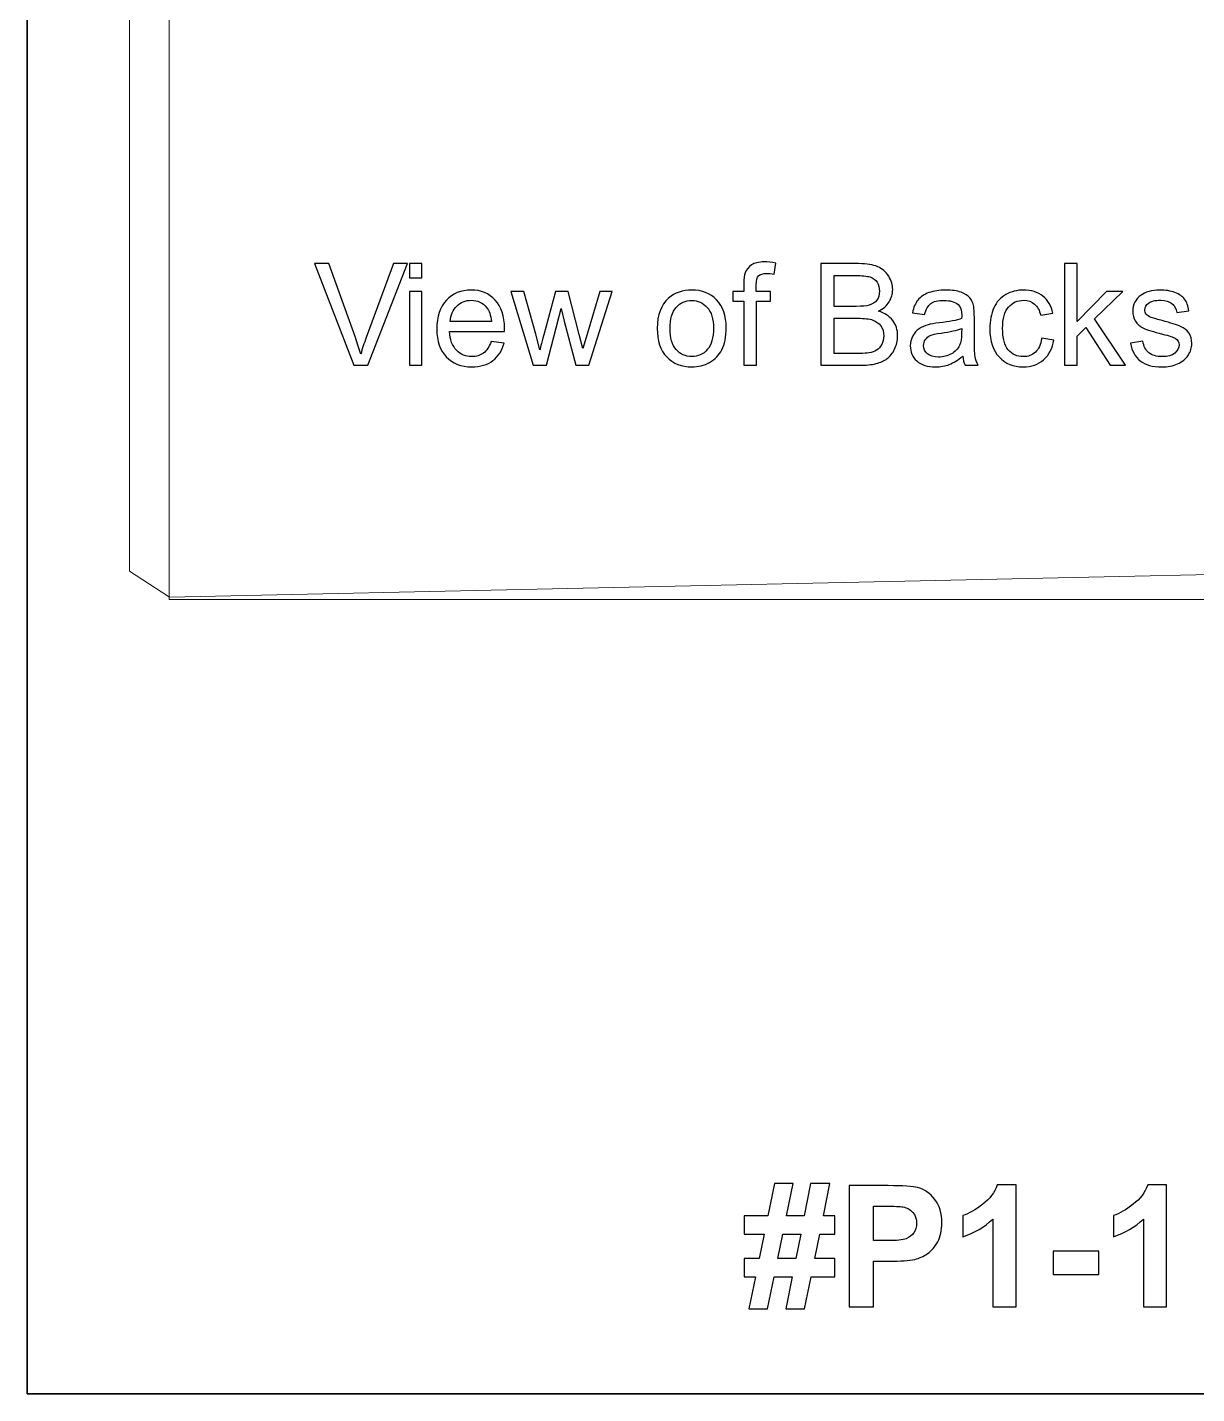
# Model space of a CAD drawing. Header units: centimetres. Extents: x -50 to 38, y -16.5 to 53.8.
# Drawn here: x -43.058 to -40.154, y 14.1 to 17.494 of the extents above; entities that cross this region are included whole.
import ezdxf

# ---------------------------------------------------------------- set-up
doc = ezdxf.new("R2010")
doc.units = ezdxf.units.CM
doc.header["$MEASUREMENT"] = 0
doc.layers.add('layer 1', color=7, linetype='Continuous')

msp = doc.modelspace()

# ---------------------------------------------------------------- linework, layer by layer
at = {"layer": 'layer 1', "lineweight": 35}
msp.add_open_spline([(-43.05848, 25.57436), (-43.05848, 25.57436), (-33.11014, 25.57436), (-33.11014, 25.57436), (-33.11014, 25.57436), (-33.11014, 25.57436), (-33.11014, 14.1003), (-33.11014, 14.1003), (-33.11014, 14.1003), (-33.11014, 14.1003), (-43.05848, 14.1003), (-43.05848, 14.1003), (-43.05848, 14.1003), (-43.05848, 14.1003), (-43.05848, 25.57436), (-43.05848, 25.57436)], degree=3, knots=[0, 0, 0, 0, 0.2, 0.2, 0.2, 0.2, 0.4, 0.4, 0.4, 0.4, 0.6, 0.6, 0.6, 0.6, 1, 1, 1, 1], dxfattribs=at)
at = {"layer": 'layer 1', "color": 254, "lineweight": 9}
msp.add_open_spline([(-39.73707, 20.34835), (-39.73707, 20.34835), (-39.73732, 16.14324), (-39.73732, 16.14324), (-39.73732, 16.14324), (-39.73732, 16.14324), (-42.70534, 16.07875), (-42.70534, 16.07875), (-42.70534, 16.07875), (-42.70534, 16.07875), (-42.80493, 16.14324), (-42.80493, 16.14324), (-42.80493, 16.14324), (-42.80493, 16.14324), (-42.80493, 20.34835), (-42.80493, 20.34835), (-42.80493, 20.34835), (-42.80493, 20.34835), (-41.26153, 21.88428), (-41.26153, 21.88428), (-41.26153, 21.88428), (-41.26153, 21.88428), (-41.16723, 21.8079), (-41.16723, 21.8079), (-41.16723, 21.8079), (-41.16723, 21.8079), (-39.73707, 20.34835), (-39.73707, 20.34835)], degree=3, knots=[0, 0, 0, 0, 0.125, 0.125, 0.125, 0.125, 0.25, 0.25, 0.25, 0.25, 0.375, 0.375, 0.375, 0.375, 0.5, 0.5, 0.5, 0.5, 0.625, 0.625, 0.625, 0.625, 0.75, 0.75, 0.75, 0.75, 1, 1, 1, 1], dxfattribs=at)
at = {"layer": 'layer 1', "color": 7, "lineweight": 9}
msp.add_open_spline([(-39.63833, 20.2778), (-39.63833, 20.2778), (-39.63854, 16.07269), (-39.63854, 16.07269), (-39.63854, 16.07269), (-39.63854, 16.07269), (-42.70615, 16.07269), (-42.70615, 16.07269), (-42.70615, 16.07269), (-42.70615, 16.07269), (-42.70615, 20.2778), (-42.70615, 20.2778), (-42.70615, 20.2778), (-42.70615, 20.2778), (-41.16275, 21.81372), (-41.16275, 21.81372), (-41.16275, 21.81372), (-41.16275, 21.81372), (-39.63833, 20.2778), (-39.63833, 20.2778)], degree=3, knots=[0, 0, 0, 0, 0.1666667, 0.1666667, 0.1666667, 0.1666667, 0.3333333, 0.3333333, 0.3333333, 0.3333333, 0.5, 0.5, 0.5, 0.5, 0.6666667, 0.6666667, 0.6666667, 0.6666667, 1, 1, 1, 1], dxfattribs=at)
at = {"layer": 'layer 1'}
for points, knots in [([(-42.24774, 16.65476), (-42.24774, 16.65476), (-42.34534, 16.90734), (-42.34534, 16.90734), (-42.34534, 16.90734), (-42.34534, 16.90734), (-42.30912, 16.90734), (-42.30912, 16.90734), (-42.30912, 16.90734), (-42.30912, 16.90734), (-42.24351, 16.72379), (-42.24351, 16.72379), (-42.24351, 16.72379), (-42.23828, 16.70909), (-42.23381, 16.69533), (-42.23028, 16.68245), (-42.23028, 16.68245), (-42.2264, 16.69627), (-42.22187, 16.71003), (-42.2167, 16.72379), (-42.2167, 16.72379), (-42.2167, 16.72379), (-42.14861, 16.90734), (-42.14861, 16.90734), (-42.14861, 16.90734), (-42.14861, 16.90734), (-42.11451, 16.90734), (-42.11451, 16.90734), (-42.11451, 16.90734), (-42.11451, 16.90734), (-42.21299, 16.65476), (-42.21299, 16.65476), (-42.21299, 16.65476), (-42.21299, 16.65476), (-42.24774, 16.65476), (-42.24774, 16.65476)], [0, 0, 0, 0, 0.1, 0.1, 0.1, 0.1, 0.2, 0.2, 0.2, 0.2, 0.3, 0.3, 0.3, 0.3, 0.4, 0.4, 0.4, 0.4, 0.5, 0.5, 0.5, 0.5, 0.6, 0.6, 0.6, 0.6, 0.7, 0.7, 0.7, 0.7, 0.8, 0.8, 0.8, 0.8, 1, 1, 1, 1]), ([(-42.10946, 16.87207), (-42.10946, 16.87207), (-42.10946, 16.90734), (-42.10946, 16.90734), (-42.10946, 16.90734), (-42.10946, 16.90734), (-42.07841, 16.90734), (-42.07841, 16.90734), (-42.07841, 16.90734), (-42.07841, 16.90734), (-42.07841, 16.87207), (-42.07841, 16.87207), (-42.07841, 16.87207), (-42.07841, 16.87207), (-42.10946, 16.87207), (-42.10946, 16.87207)], [0, 0, 0, 0, 0.2, 0.2, 0.2, 0.2, 0.4, 0.4, 0.4, 0.4, 0.6, 0.6, 0.6, 0.6, 1, 1, 1, 1]), ([(-41.27851, 16.65476), (-41.27851, 16.65476), (-41.27851, 16.81386), (-41.27851, 16.81386), (-41.27851, 16.81386), (-41.27851, 16.81386), (-41.30603, 16.81386), (-41.30603, 16.81386), (-41.30603, 16.81386), (-41.30603, 16.81386), (-41.30603, 16.83785), (-41.30603, 16.83785), (-41.30603, 16.83785), (-41.30603, 16.83785), (-41.27851, 16.83785), (-41.27851, 16.83785), (-41.27851, 16.83785), (-41.27851, 16.83785), (-41.27851, 16.85725), (-41.27851, 16.85725), (-41.27851, 16.85725), (-41.27851, 16.86954), (-41.27745, 16.87865), (-41.27528, 16.88459), (-41.27528, 16.88459), (-41.27228, 16.89259), (-41.2671, 16.89911), (-41.25958, 16.90411), (-41.25958, 16.90411), (-41.25211, 16.90911), (-41.24159, 16.91158), (-41.22806, 16.91158), (-41.22806, 16.91158), (-41.2193, 16.91158), (-41.20966, 16.91052), (-41.19908, 16.90846), (-41.19908, 16.90846), (-41.19908, 16.90846), (-41.20372, 16.8813), (-41.20372, 16.8813), (-41.20372, 16.8813), (-41.21019, 16.88241), (-41.21625, 16.883), (-41.22201, 16.883), (-41.22201, 16.883), (-41.23141, 16.883), (-41.23806, 16.881), (-41.242, 16.87701), (-41.242, 16.87701), (-41.24588, 16.87301), (-41.24782, 16.86554), (-41.24782, 16.8546), (-41.24782, 16.8546), (-41.24782, 16.8546), (-41.24782, 16.83785), (-41.24782, 16.83785), (-41.24782, 16.83785), (-41.24782, 16.83785), (-41.21219, 16.83785), (-41.21219, 16.83785), (-41.21219, 16.83785), (-41.21219, 16.83785), (-41.21219, 16.81386), (-41.21219, 16.81386), (-41.21219, 16.81386), (-41.21219, 16.81386), (-41.24747, 16.81386), (-41.24747, 16.81386), (-41.24747, 16.81386), (-41.24747, 16.81386), (-41.24747, 16.65476), (-41.24747, 16.65476), (-41.24747, 16.65476), (-41.24747, 16.65476), (-41.27851, 16.65476), (-41.27851, 16.65476)], [0, 0, 0, 0, 0.05, 0.05, 0.05, 0.05, 0.1, 0.1, 0.1, 0.1, 0.15, 0.15, 0.15, 0.15, 0.2, 0.2, 0.2, 0.2, 0.25, 0.25, 0.25, 0.25, 0.3, 0.3, 0.3, 0.3, 0.35, 0.35, 0.35, 0.35, 0.4, 0.4, 0.4, 0.4, 0.45, 0.45, 0.45, 0.45, 0.5, 0.5, 0.5, 0.5, 0.55, 0.55, 0.55, 0.55, 0.6, 0.6, 0.6, 0.6, 0.65, 0.65, 0.65, 0.65, 0.7, 0.7, 0.7, 0.7, 0.75, 0.75, 0.75, 0.75, 0.8, 0.8, 0.8, 0.8, 0.85, 0.85, 0.85, 0.85, 0.9, 0.9, 0.9, 0.9, 1, 1, 1, 1]), ([(-41.08743, 16.65476), (-41.08743, 16.65476), (-41.08743, 16.90734), (-41.08743, 16.90734), (-41.08743, 16.90734), (-41.08743, 16.90734), (-40.99265, 16.90734), (-40.99265, 16.90734), (-40.99265, 16.90734), (-40.97337, 16.90734), (-40.9579, 16.90482), (-40.9462, 16.8997), (-40.9462, 16.8997), (-40.93456, 16.89458), (-40.92545, 16.88671), (-40.91886, 16.87606), (-40.91886, 16.87606), (-40.91222, 16.86548), (-40.90893, 16.85437), (-40.90893, 16.84273), (-40.90893, 16.84273), (-40.90893, 16.83197), (-40.91187, 16.8218), (-40.91769, 16.81227), (-40.91769, 16.81227), (-40.92351, 16.80275), (-40.93233, 16.79504), (-40.94414, 16.78917), (-40.94414, 16.78917), (-40.92886, 16.7847), (-40.9171, 16.77705), (-40.90893, 16.76624), (-40.90893, 16.76624), (-40.90069, 16.75548), (-40.89658, 16.74272), (-40.89658, 16.72802), (-40.89658, 16.72802), (-40.89658, 16.71614), (-40.89911, 16.70515), (-40.9041, 16.69498), (-40.9041, 16.69498), (-40.9091, 16.6848), (-40.91528, 16.67698), (-40.92263, 16.67146), (-40.92263, 16.67146), (-40.92997, 16.66599), (-40.93921, 16.66182), (-40.95026, 16.65899), (-40.95026, 16.65899), (-40.96137, 16.65617), (-40.97495, 16.65476), (-40.99106, 16.65476), (-40.99106, 16.65476), (-40.99106, 16.65476), (-41.08743, 16.65476), (-41.08743, 16.65476)], [0, 0, 0, 0, 0.0666667, 0.0666667, 0.0666667, 0.0666667, 0.1333333, 0.1333333, 0.1333333, 0.1333333, 0.2, 0.2, 0.2, 0.2, 0.2666667, 0.2666667, 0.2666667, 0.2666667, 0.3333333, 0.3333333, 0.3333333, 0.3333333, 0.4, 0.4, 0.4, 0.4, 0.4666667, 0.4666667, 0.4666667, 0.4666667, 0.5333333, 0.5333333, 0.5333333, 0.5333333, 0.6, 0.6, 0.6, 0.6, 0.6666667, 0.6666667, 0.6666667, 0.6666667, 0.7333333, 0.7333333, 0.7333333, 0.7333333, 0.8, 0.8, 0.8, 0.8, 0.8666667, 0.8666667, 0.8666667, 0.8666667, 1, 1, 1, 1]), ([(-40.4819, 16.65476), (-40.4819, 16.65476), (-40.4819, 16.90734), (-40.4819, 16.90734), (-40.4819, 16.90734), (-40.4819, 16.90734), (-40.45086, 16.90734), (-40.45086, 16.90734), (-40.45086, 16.90734), (-40.45086, 16.90734), (-40.45086, 16.76347), (-40.45086, 16.76347), (-40.45086, 16.76347), (-40.45086, 16.76347), (-40.37748, 16.83785), (-40.37748, 16.83785), (-40.37748, 16.83785), (-40.37748, 16.83785), (-40.33738, 16.83785), (-40.33738, 16.83785), (-40.33738, 16.83785), (-40.33738, 16.83785), (-40.40723, 16.76982), (-40.40723, 16.76982), (-40.40723, 16.76982), (-40.40723, 16.76982), (-40.33033, 16.65476), (-40.33033, 16.65476), (-40.33033, 16.65476), (-40.33033, 16.65476), (-40.36854, 16.65476), (-40.36854, 16.65476), (-40.36854, 16.65476), (-40.36854, 16.65476), (-40.42934, 16.7483), (-40.42934, 16.7483), (-40.42934, 16.7483), (-40.42934, 16.7483), (-40.45086, 16.72737), (-40.45086, 16.72737), (-40.45086, 16.72737), (-40.45086, 16.72737), (-40.45086, 16.65476), (-40.45086, 16.65476), (-40.45086, 16.65476), (-40.45086, 16.65476), (-40.4819, 16.65476), (-40.4819, 16.65476)], [0, 0, 0, 0, 0.0769231, 0.0769231, 0.0769231, 0.0769231, 0.1538462, 0.1538462, 0.1538462, 0.1538462, 0.2307692, 0.2307692, 0.2307692, 0.2307692, 0.3076923, 0.3076923, 0.3076923, 0.3076923, 0.3846154, 0.3846154, 0.3846154, 0.3846154, 0.4615385, 0.4615385, 0.4615385, 0.4615385, 0.5384615, 0.5384615, 0.5384615, 0.5384615, 0.6153846, 0.6153846, 0.6153846, 0.6153846, 0.6923077, 0.6923077, 0.6923077, 0.6923077, 0.7692308, 0.7692308, 0.7692308, 0.7692308, 0.8461538, 0.8461538, 0.8461538, 0.8461538, 1, 1, 1, 1]), ([(-41.05391, 16.80116), (-41.05391, 16.80116), (-40.99929, 16.80116), (-40.99929, 16.80116), (-40.99929, 16.80116), (-40.98448, 16.80116), (-40.97384, 16.80216), (-40.96743, 16.8041), (-40.96743, 16.8041), (-40.9589, 16.80663), (-40.95249, 16.81086), (-40.9482, 16.81674), (-40.9482, 16.81674), (-40.94391, 16.82262), (-40.94173, 16.82997), (-40.94173, 16.83885), (-40.94173, 16.83885), (-40.94173, 16.84725), (-40.94373, 16.85466), (-40.94779, 16.86101), (-40.94779, 16.86101), (-40.95179, 16.86742), (-40.95755, 16.87183), (-40.96502, 16.87418), (-40.96502, 16.87418), (-40.97248, 16.87653), (-40.9853, 16.87771), (-41.00341, 16.87771), (-41.00341, 16.87771), (-41.00341, 16.87771), (-41.05391, 16.87771), (-41.05391, 16.87771), (-41.05391, 16.87771), (-41.05391, 16.87771), (-41.05391, 16.80116), (-41.05391, 16.80116)], [0, 0, 0, 0, 0.1, 0.1, 0.1, 0.1, 0.2, 0.2, 0.2, 0.2, 0.3, 0.3, 0.3, 0.3, 0.4, 0.4, 0.4, 0.4, 0.5, 0.5, 0.5, 0.5, 0.6, 0.6, 0.6, 0.6, 0.7, 0.7, 0.7, 0.7, 0.8, 0.8, 0.8, 0.8, 1, 1, 1, 1]), ([(-42.10946, 16.65476), (-42.10946, 16.65476), (-42.10946, 16.83785), (-42.10946, 16.83785), (-42.10946, 16.83785), (-42.10946, 16.83785), (-42.07841, 16.83785), (-42.07841, 16.83785), (-42.07841, 16.83785), (-42.07841, 16.83785), (-42.07841, 16.65476), (-42.07841, 16.65476), (-42.07841, 16.65476), (-42.07841, 16.65476), (-42.10946, 16.65476), (-42.10946, 16.65476)], [0, 0, 0, 0, 0.2, 0.2, 0.2, 0.2, 0.4, 0.4, 0.4, 0.4, 0.6, 0.6, 0.6, 0.6, 1, 1, 1, 1]), ([(-41.90621, 16.71403), (-41.90621, 16.71403), (-41.8741, 16.70979), (-41.8741, 16.70979), (-41.8741, 16.70979), (-41.8791, 16.69115), (-41.88845, 16.67663), (-41.90209, 16.66634), (-41.90209, 16.66634), (-41.91573, 16.65605), (-41.93313, 16.65088), (-41.95436, 16.65088), (-41.95436, 16.65088), (-41.98105, 16.65088), (-42.00222, 16.65911), (-42.01786, 16.67557), (-42.01786, 16.67557), (-42.0335, 16.69198), (-42.04132, 16.71508), (-42.04132, 16.74478), (-42.04132, 16.74478), (-42.04132, 16.77547), (-42.03344, 16.79934), (-42.01762, 16.81627), (-42.01762, 16.81627), (-42.00181, 16.83326), (-41.98129, 16.84173), (-41.95606, 16.84173), (-41.95606, 16.84173), (-41.93166, 16.84173), (-41.91173, 16.83344), (-41.89627, 16.8168), (-41.89627, 16.8168), (-41.88081, 16.80016), (-41.87305, 16.77676), (-41.87305, 16.7466), (-41.87305, 16.7466), (-41.87305, 16.74478), (-41.87311, 16.74201), (-41.87322, 16.73837), (-41.87322, 16.73837), (-41.87322, 16.73837), (-42.00957, 16.73837), (-42.00957, 16.73837), (-42.00957, 16.73837), (-42.00839, 16.71832), (-42.00275, 16.70291), (-41.99252, 16.69227), (-41.99252, 16.69227), (-41.98235, 16.68163), (-41.96959, 16.67628), (-41.95436, 16.67628), (-41.95436, 16.67628), (-41.94301, 16.67628), (-41.93331, 16.67928), (-41.92531, 16.68527), (-41.92531, 16.68527), (-41.91726, 16.69127), (-41.91091, 16.70086), (-41.90621, 16.71403)], [0, 0, 0, 0, 0.0625, 0.0625, 0.0625, 0.0625, 0.125, 0.125, 0.125, 0.125, 0.1875, 0.1875, 0.1875, 0.1875, 0.25, 0.25, 0.25, 0.25, 0.3125, 0.3125, 0.3125, 0.3125, 0.375, 0.375, 0.375, 0.375, 0.4375, 0.4375, 0.4375, 0.4375, 0.5, 0.5, 0.5, 0.5, 0.5625, 0.5625, 0.5625, 0.5625, 0.625, 0.625, 0.625, 0.625, 0.6875, 0.6875, 0.6875, 0.6875, 0.75, 0.75, 0.75, 0.75, 0.8125, 0.8125, 0.8125, 0.8125, 0.875, 0.875, 0.875, 0.875, 1, 1, 1, 1]), ([(-41.80196, 16.65476), (-41.80196, 16.65476), (-41.85729, 16.83785), (-41.85729, 16.83785), (-41.85729, 16.83785), (-41.85729, 16.83785), (-41.82483, 16.83785), (-41.82483, 16.83785), (-41.82483, 16.83785), (-41.82483, 16.83785), (-41.79561, 16.73219), (-41.79561, 16.73219), (-41.79561, 16.73219), (-41.79561, 16.73219), (-41.78526, 16.69286), (-41.78526, 16.69286), (-41.78526, 16.69286), (-41.78485, 16.6948), (-41.78168, 16.70738), (-41.7758, 16.73061), (-41.7758, 16.73061), (-41.7758, 16.73061), (-41.74681, 16.83785), (-41.74681, 16.83785), (-41.74681, 16.83785), (-41.74681, 16.83785), (-41.715, 16.83785), (-41.715, 16.83785), (-41.715, 16.83785), (-41.715, 16.83785), (-41.68743, 16.73155), (-41.68743, 16.73155), (-41.68743, 16.73155), (-41.68743, 16.73155), (-41.67843, 16.69668), (-41.67843, 16.69668), (-41.67843, 16.69668), (-41.67843, 16.69668), (-41.66791, 16.73202), (-41.66791, 16.73202), (-41.66791, 16.73202), (-41.66791, 16.73202), (-41.63628, 16.83785), (-41.63628, 16.83785), (-41.63628, 16.83785), (-41.63628, 16.83785), (-41.60612, 16.83785), (-41.60612, 16.83785), (-41.60612, 16.83785), (-41.60612, 16.83785), (-41.66356, 16.65476), (-41.66356, 16.65476), (-41.66356, 16.65476), (-41.66356, 16.65476), (-41.69566, 16.65476), (-41.69566, 16.65476), (-41.69566, 16.65476), (-41.69566, 16.65476), (-41.72471, 16.7643), (-41.72471, 16.7643), (-41.72471, 16.7643), (-41.72471, 16.7643), (-41.73205, 16.79563), (-41.73205, 16.79563), (-41.73205, 16.79563), (-41.73205, 16.79563), (-41.7691, 16.65476), (-41.7691, 16.65476), (-41.7691, 16.65476), (-41.7691, 16.65476), (-41.80196, 16.65476), (-41.80196, 16.65476)], [0, 0, 0, 0, 0.0526316, 0.0526316, 0.0526316, 0.0526316, 0.1052632, 0.1052632, 0.1052632, 0.1052632, 0.1578947, 0.1578947, 0.1578947, 0.1578947, 0.2105263, 0.2105263, 0.2105263, 0.2105263, 0.2631579, 0.2631579, 0.2631579, 0.2631579, 0.3157895, 0.3157895, 0.3157895, 0.3157895, 0.3684211, 0.3684211, 0.3684211, 0.3684211, 0.4210526, 0.4210526, 0.4210526, 0.4210526, 0.4736842, 0.4736842, 0.4736842, 0.4736842, 0.5263158, 0.5263158, 0.5263158, 0.5263158, 0.5789474, 0.5789474, 0.5789474, 0.5789474, 0.6315789, 0.6315789, 0.6315789, 0.6315789, 0.6842105, 0.6842105, 0.6842105, 0.6842105, 0.7368421, 0.7368421, 0.7368421, 0.7368421, 0.7894737, 0.7894737, 0.7894737, 0.7894737, 0.8421053, 0.8421053, 0.8421053, 0.8421053, 0.8947368, 0.8947368, 0.8947368, 0.8947368, 1, 1, 1, 1]), ([(-41.49376, 16.7463), (-41.49376, 16.78011), (-41.48435, 16.80516), (-41.46548, 16.82144), (-41.46548, 16.82144), (-41.44978, 16.83497), (-41.43055, 16.84173), (-41.40792, 16.84173), (-41.40792, 16.84173), (-41.38281, 16.84173), (-41.36223, 16.8335), (-41.34624, 16.81703), (-41.34624, 16.81703), (-41.33031, 16.80063), (-41.32231, 16.77788), (-41.32231, 16.74889), (-41.32231, 16.74889), (-41.32231, 16.72537), (-41.32584, 16.70691), (-41.3329, 16.69345), (-41.3329, 16.69345), (-41.33995, 16.67998), (-41.35024, 16.66952), (-41.36376, 16.66205), (-41.36376, 16.66205), (-41.37723, 16.65458), (-41.39198, 16.65088), (-41.40792, 16.65088), (-41.40792, 16.65088), (-41.43355, 16.65088), (-41.45425, 16.65905), (-41.47006, 16.67546), (-41.47006, 16.67546), (-41.48588, 16.69186), (-41.49376, 16.7155), (-41.49376, 16.7463)], [0, 0, 0, 0, 0.1, 0.1, 0.1, 0.1, 0.2, 0.2, 0.2, 0.2, 0.3, 0.3, 0.3, 0.3, 0.4, 0.4, 0.4, 0.4, 0.5, 0.5, 0.5, 0.5, 0.6, 0.6, 0.6, 0.6, 0.7, 0.7, 0.7, 0.7, 0.8, 0.8, 0.8, 0.8, 1, 1, 1, 1]), ([(-40.73501, 16.67769), (-40.74653, 16.66787), (-40.75764, 16.66099), (-40.76829, 16.65694), (-40.76829, 16.65694), (-40.77893, 16.65288), (-40.79033, 16.65088), (-40.80256, 16.65088), (-40.80256, 16.65088), (-40.82267, 16.65088), (-40.83813, 16.65576), (-40.84895, 16.66558), (-40.84895, 16.66558), (-40.85977, 16.67534), (-40.86518, 16.68786), (-40.86518, 16.70309), (-40.86518, 16.70309), (-40.86518, 16.71203), (-40.86312, 16.7202), (-40.85907, 16.72761), (-40.85907, 16.72761), (-40.85495, 16.73502), (-40.8496, 16.74089), (-40.84301, 16.74536), (-40.84301, 16.74536), (-40.83637, 16.74983), (-40.82896, 16.75324), (-40.82067, 16.75553), (-40.82067, 16.75553), (-40.81456, 16.75712), (-40.80533, 16.75865), (-40.79304, 16.76018), (-40.79304, 16.76018), (-40.76799, 16.76312), (-40.74947, 16.76671), (-40.73765, 16.77082), (-40.73765, 16.77082), (-40.73754, 16.77505), (-40.73748, 16.77776), (-40.73748, 16.77888), (-40.73748, 16.77888), (-40.73748, 16.79146), (-40.74042, 16.80034), (-40.7463, 16.80551), (-40.7463, 16.80551), (-40.75423, 16.81251), (-40.76605, 16.81598), (-40.78169, 16.81598), (-40.78169, 16.81598), (-40.79633, 16.81598), (-40.80715, 16.81339), (-40.81409, 16.80827), (-40.81409, 16.80827), (-40.82108, 16.80316), (-40.8262, 16.7941), (-40.82955, 16.78105), (-40.82955, 16.78105), (-40.82955, 16.78105), (-40.85989, 16.78528), (-40.85989, 16.78528), (-40.85989, 16.78528), (-40.85713, 16.79828), (-40.8526, 16.8088), (-40.84625, 16.8168), (-40.84625, 16.8168), (-40.8399, 16.8248), (-40.83073, 16.83091), (-40.81873, 16.83526), (-40.81873, 16.83526), (-40.8068, 16.83955), (-40.79286, 16.84173), (-40.77711, 16.84173), (-40.77711, 16.84173), (-40.76147, 16.84173), (-40.74871, 16.83991), (-40.73889, 16.8362), (-40.73889, 16.8362), (-40.72913, 16.8325), (-40.7219, 16.82791), (-40.71731, 16.82233), (-40.71731, 16.82233), (-40.71272, 16.81674), (-40.70949, 16.80968), (-40.70761, 16.80116), (-40.70761, 16.80116), (-40.70661, 16.79587), (-40.70608, 16.78634), (-40.70608, 16.77264), (-40.70608, 16.77264), (-40.70608, 16.77264), (-40.70608, 16.73149), (-40.70608, 16.73149), (-40.70608, 16.73149), (-40.70608, 16.70274), (-40.70543, 16.68457), (-40.70414, 16.67687), (-40.70414, 16.67687), (-40.70291, 16.66916), (-40.70032, 16.66182), (-40.69656, 16.65476), (-40.69656, 16.65476), (-40.69656, 16.65476), (-40.72901, 16.65476), (-40.72901, 16.65476), (-40.72901, 16.65476), (-40.73213, 16.66129), (-40.73413, 16.66893), (-40.73501, 16.67769)], [0, 0, 0, 0, 0.0357143, 0.0357143, 0.0357143, 0.0357143, 0.0714286, 0.0714286, 0.0714286, 0.0714286, 0.1071429, 0.1071429, 0.1071429, 0.1071429, 0.1428571, 0.1428571, 0.1428571, 0.1428571, 0.1785714, 0.1785714, 0.1785714, 0.1785714, 0.2142857, 0.2142857, 0.2142857, 0.2142857, 0.25, 0.25, 0.25, 0.25, 0.2857143, 0.2857143, 0.2857143, 0.2857143, 0.3214286, 0.3214286, 0.3214286, 0.3214286, 0.3571429, 0.3571429, 0.3571429, 0.3571429, 0.3928571, 0.3928571, 0.3928571, 0.3928571, 0.4285714, 0.4285714, 0.4285714, 0.4285714, 0.4642857, 0.4642857, 0.4642857, 0.4642857, 0.5, 0.5, 0.5, 0.5, 0.5357143, 0.5357143, 0.5357143, 0.5357143, 0.5714286, 0.5714286, 0.5714286, 0.5714286, 0.6071429, 0.6071429, 0.6071429, 0.6071429, 0.6428571, 0.6428571, 0.6428571, 0.6428571, 0.6785714, 0.6785714, 0.6785714, 0.6785714, 0.7142857, 0.7142857, 0.7142857, 0.7142857, 0.75, 0.75, 0.75, 0.75, 0.7857143, 0.7857143, 0.7857143, 0.7857143, 0.8214286, 0.8214286, 0.8214286, 0.8214286, 0.8571429, 0.8571429, 0.8571429, 0.8571429, 0.8928571, 0.8928571, 0.8928571, 0.8928571, 0.9285714, 0.9285714, 0.9285714, 0.9285714, 1, 1, 1, 1]), ([(-40.53881, 16.72179), (-40.53881, 16.72179), (-40.50847, 16.71755), (-40.50847, 16.71755), (-40.50847, 16.71755), (-40.51182, 16.69668), (-40.52029, 16.68039), (-40.53399, 16.66858), (-40.53399, 16.66858), (-40.54769, 16.65676), (-40.56456, 16.65088), (-40.58449, 16.65088), (-40.58449, 16.65088), (-40.60948, 16.65088), (-40.62959, 16.65905), (-40.64476, 16.6754), (-40.64476, 16.6754), (-40.65998, 16.69174), (-40.66757, 16.71514), (-40.66757, 16.7456), (-40.66757, 16.7456), (-40.66757, 16.76535), (-40.66428, 16.78258), (-40.65775, 16.7974), (-40.65775, 16.7974), (-40.65122, 16.81215), (-40.64129, 16.82327), (-40.62788, 16.83062), (-40.62788, 16.83062), (-40.61454, 16.83802), (-40.60001, 16.84173), (-40.58426, 16.84173), (-40.58426, 16.84173), (-40.56444, 16.84173), (-40.54816, 16.83673), (-40.53557, 16.82668), (-40.53557, 16.82668), (-40.52293, 16.81662), (-40.51482, 16.80234), (-40.51129, 16.78387), (-40.51129, 16.78387), (-40.51129, 16.78387), (-40.54128, 16.77929), (-40.54128, 16.77929), (-40.54128, 16.77929), (-40.54416, 16.79158), (-40.54921, 16.80081), (-40.55656, 16.80704), (-40.55656, 16.80704), (-40.56385, 16.81321), (-40.57267, 16.81633), (-40.58302, 16.81633), (-40.58302, 16.81633), (-40.59866, 16.81633), (-40.61136, 16.81074), (-40.62118, 16.79957), (-40.62118, 16.79957), (-40.63094, 16.78834), (-40.63582, 16.7707), (-40.63582, 16.74648), (-40.63582, 16.74648), (-40.63582, 16.7219), (-40.63112, 16.70409), (-40.62171, 16.69298), (-40.62171, 16.69298), (-40.61224, 16.68186), (-40.59995, 16.67628), (-40.58484, 16.67628), (-40.58484, 16.67628), (-40.57262, 16.67628), (-40.56244, 16.67998), (-40.55433, 16.68745), (-40.55433, 16.68745), (-40.54616, 16.69486), (-40.54098, 16.70632), (-40.53881, 16.72179)], [0, 0, 0, 0, 0.05, 0.05, 0.05, 0.05, 0.1, 0.1, 0.1, 0.1, 0.15, 0.15, 0.15, 0.15, 0.2, 0.2, 0.2, 0.2, 0.25, 0.25, 0.25, 0.25, 0.3, 0.3, 0.3, 0.3, 0.35, 0.35, 0.35, 0.35, 0.4, 0.4, 0.4, 0.4, 0.45, 0.45, 0.45, 0.45, 0.5, 0.5, 0.5, 0.5, 0.55, 0.55, 0.55, 0.55, 0.6, 0.6, 0.6, 0.6, 0.65, 0.65, 0.65, 0.65, 0.7, 0.7, 0.7, 0.7, 0.75, 0.75, 0.75, 0.75, 0.8, 0.8, 0.8, 0.8, 0.85, 0.85, 0.85, 0.85, 0.9, 0.9, 0.9, 0.9, 1, 1, 1, 1]), ([(-40.31798, 16.70944), (-40.31798, 16.70944), (-40.28729, 16.71438), (-40.28729, 16.71438), (-40.28729, 16.71438), (-40.28559, 16.70209), (-40.28077, 16.69268), (-40.27289, 16.6861), (-40.27289, 16.6861), (-40.26501, 16.67957), (-40.25396, 16.67628), (-40.23985, 16.67628), (-40.23985, 16.67628), (-40.22556, 16.67628), (-40.21498, 16.67916), (-40.20804, 16.68498), (-40.20804, 16.68498), (-40.20116, 16.69074), (-40.19769, 16.69756), (-40.19769, 16.70538), (-40.19769, 16.70538), (-40.19769, 16.71238), (-40.20081, 16.71791), (-40.20698, 16.7219), (-40.20698, 16.7219), (-40.21133, 16.72467), (-40.22191, 16.72814), (-40.23873, 16.73243), (-40.23873, 16.73243), (-40.26142, 16.73813), (-40.27712, 16.74307), (-40.28594, 16.74724), (-40.28594, 16.74724), (-40.2947, 16.75148), (-40.30135, 16.75724), (-40.30587, 16.76465), (-40.30587, 16.76465), (-40.3104, 16.772), (-40.31269, 16.78017), (-40.31269, 16.78911), (-40.31269, 16.78911), (-40.31269, 16.79728), (-40.31081, 16.8048), (-40.30711, 16.81174), (-40.30711, 16.81174), (-40.30334, 16.81868), (-40.29829, 16.82444), (-40.29188, 16.82903), (-40.29188, 16.82903), (-40.28706, 16.83256), (-40.28047, 16.83555), (-40.27218, 16.83802), (-40.27218, 16.83802), (-40.26383, 16.84049), (-40.25496, 16.84173), (-40.24543, 16.84173), (-40.24543, 16.84173), (-40.23109, 16.84173), (-40.2185, 16.83967), (-40.20768, 16.8355), (-40.20768, 16.8355), (-40.19681, 16.83138), (-40.18881, 16.82574), (-40.18364, 16.81868), (-40.18364, 16.81868), (-40.17852, 16.81157), (-40.17494, 16.8021), (-40.173, 16.79022), (-40.173, 16.79022), (-40.173, 16.79022), (-40.20333, 16.78599), (-40.20333, 16.78599), (-40.20333, 16.78599), (-40.20469, 16.79552), (-40.20868, 16.80298), (-40.21527, 16.80833), (-40.21527, 16.80833), (-40.22185, 16.81368), (-40.23114, 16.81633), (-40.2432, 16.81633), (-40.2432, 16.81633), (-40.25737, 16.81633), (-40.26754, 16.81398), (-40.27359, 16.80927), (-40.27359, 16.80927), (-40.27965, 16.80457), (-40.28271, 16.79904), (-40.28271, 16.79275), (-40.28271, 16.79275), (-40.28271, 16.78875), (-40.28147, 16.78511), (-40.27894, 16.78187), (-40.27894, 16.78187), (-40.27642, 16.77858), (-40.27248, 16.77582), (-40.26707, 16.77364), (-40.26707, 16.77364), (-40.26395, 16.77247), (-40.2549, 16.76982), (-40.23973, 16.76571), (-40.23973, 16.76571), (-40.21786, 16.75989), (-40.20257, 16.75506), (-40.19387, 16.75136), (-40.19387, 16.75136), (-40.18517, 16.74766), (-40.17835, 16.74219), (-40.17341, 16.73513), (-40.17341, 16.73513), (-40.16841, 16.72802), (-40.16594, 16.7192), (-40.16594, 16.70862), (-40.16594, 16.70862), (-40.16594, 16.69833), (-40.16894, 16.68863), (-40.17499, 16.67951), (-40.17499, 16.67951), (-40.18105, 16.6704), (-40.18975, 16.66334), (-40.2011, 16.65835), (-40.2011, 16.65835), (-40.21251, 16.65335), (-40.22538, 16.65088), (-40.23973, 16.65088), (-40.23973, 16.65088), (-40.26348, 16.65088), (-40.28165, 16.65582), (-40.29411, 16.66564), (-40.29411, 16.66564), (-40.30658, 16.67551), (-40.31452, 16.6901), (-40.31798, 16.70944)], [0, 0, 0, 0, 0.0294118, 0.0294118, 0.0294118, 0.0294118, 0.0588235, 0.0588235, 0.0588235, 0.0588235, 0.0882353, 0.0882353, 0.0882353, 0.0882353, 0.1176471, 0.1176471, 0.1176471, 0.1176471, 0.1470588, 0.1470588, 0.1470588, 0.1470588, 0.1764706, 0.1764706, 0.1764706, 0.1764706, 0.2058824, 0.2058824, 0.2058824, 0.2058824, 0.2352941, 0.2352941, 0.2352941, 0.2352941, 0.2647059, 0.2647059, 0.2647059, 0.2647059, 0.2941176, 0.2941176, 0.2941176, 0.2941176, 0.3235294, 0.3235294, 0.3235294, 0.3235294, 0.3529412, 0.3529412, 0.3529412, 0.3529412, 0.3823529, 0.3823529, 0.3823529, 0.3823529, 0.4117647, 0.4117647, 0.4117647, 0.4117647, 0.4411765, 0.4411765, 0.4411765, 0.4411765, 0.4705882, 0.4705882, 0.4705882, 0.4705882, 0.5, 0.5, 0.5, 0.5, 0.5294118, 0.5294118, 0.5294118, 0.5294118, 0.5588235, 0.5588235, 0.5588235, 0.5588235, 0.5882353, 0.5882353, 0.5882353, 0.5882353, 0.6176471, 0.6176471, 0.6176471, 0.6176471, 0.6470588, 0.6470588, 0.6470588, 0.6470588, 0.6764706, 0.6764706, 0.6764706, 0.6764706, 0.7058824, 0.7058824, 0.7058824, 0.7058824, 0.7352941, 0.7352941, 0.7352941, 0.7352941, 0.7647059, 0.7647059, 0.7647059, 0.7647059, 0.7941176, 0.7941176, 0.7941176, 0.7941176, 0.8235294, 0.8235294, 0.8235294, 0.8235294, 0.8529412, 0.8529412, 0.8529412, 0.8529412, 0.8823529, 0.8823529, 0.8823529, 0.8823529, 0.9117647, 0.9117647, 0.9117647, 0.9117647, 0.9411765, 0.9411765, 0.9411765, 0.9411765, 1, 1, 1, 1]), ([(-42.0078, 16.76377), (-42.0078, 16.76377), (-41.90585, 16.76377), (-41.90585, 16.76377), (-41.90585, 16.76377), (-41.90721, 16.77917), (-41.91115, 16.79069), (-41.91755, 16.7984), (-41.91755, 16.7984), (-41.92737, 16.81033), (-41.94019, 16.81633), (-41.95589, 16.81633), (-41.95589, 16.81633), (-41.97012, 16.81633), (-41.98205, 16.81157), (-41.99175, 16.80204), (-41.99175, 16.80204), (-42.0014, 16.79252), (-42.00675, 16.77976), (-42.0078, 16.76377)], [0, 0, 0, 0, 0.1666667, 0.1666667, 0.1666667, 0.1666667, 0.3333333, 0.3333333, 0.3333333, 0.3333333, 0.5, 0.5, 0.5, 0.5, 0.6666667, 0.6666667, 0.6666667, 0.6666667, 1, 1, 1, 1]), ([(-41.46201, 16.74625), (-41.46201, 16.72284), (-41.45689, 16.70532), (-41.44666, 16.69374), (-41.44666, 16.69374), (-41.43637, 16.6821), (-41.4235, 16.67628), (-41.40792, 16.67628), (-41.40792, 16.67628), (-41.39251, 16.67628), (-41.3797, 16.6821), (-41.36941, 16.6938), (-41.36941, 16.6938), (-41.35918, 16.7055), (-41.35406, 16.72331), (-41.35406, 16.74724), (-41.35406, 16.74724), (-41.35406, 16.76982), (-41.35924, 16.78693), (-41.36952, 16.79851), (-41.36952, 16.79851), (-41.37981, 16.81016), (-41.39263, 16.81598), (-41.40792, 16.81598), (-41.40792, 16.81598), (-41.4235, 16.81598), (-41.43637, 16.81021), (-41.44666, 16.79863), (-41.44666, 16.79863), (-41.45689, 16.78705), (-41.46201, 16.76959), (-41.46201, 16.74625)], [0, 0, 0, 0, 0.1111111, 0.1111111, 0.1111111, 0.1111111, 0.2222222, 0.2222222, 0.2222222, 0.2222222, 0.3333333, 0.3333333, 0.3333333, 0.3333333, 0.4444444, 0.4444444, 0.4444444, 0.4444444, 0.5555556, 0.5555556, 0.5555556, 0.5555556, 0.6666667, 0.6666667, 0.6666667, 0.6666667, 0.7777778, 0.7777778, 0.7777778, 0.7777778, 1, 1, 1, 1]), ([(-41.05391, 16.68439), (-41.05391, 16.68439), (-40.991, 16.68439), (-40.991, 16.68439), (-40.991, 16.68439), (-40.98019, 16.68439), (-40.9726, 16.6848), (-40.96819, 16.68563), (-40.96819, 16.68563), (-40.96055, 16.68698), (-40.95408, 16.68927), (-40.94891, 16.69251), (-40.94891, 16.69251), (-40.94373, 16.69574), (-40.9395, 16.70044), (-40.93615, 16.70662), (-40.93615, 16.70662), (-40.9328, 16.71279), (-40.93115, 16.7199), (-40.93115, 16.72796), (-40.93115, 16.72796), (-40.93115, 16.73743), (-40.93356, 16.7456), (-40.93844, 16.75259), (-40.93844, 16.75259), (-40.94326, 16.75959), (-40.94997, 16.76447), (-40.95855, 16.76729), (-40.95855, 16.76729), (-40.96707, 16.77012), (-40.97942, 16.77153), (-40.99547, 16.77153), (-40.99547, 16.77153), (-40.99547, 16.77153), (-41.05391, 16.77153), (-41.05391, 16.77153), (-41.05391, 16.77153), (-41.05391, 16.77153), (-41.05391, 16.68439), (-41.05391, 16.68439)], [0, 0, 0, 0, 0.0909091, 0.0909091, 0.0909091, 0.0909091, 0.1818182, 0.1818182, 0.1818182, 0.1818182, 0.2727273, 0.2727273, 0.2727273, 0.2727273, 0.3636364, 0.3636364, 0.3636364, 0.3636364, 0.4545455, 0.4545455, 0.4545455, 0.4545455, 0.5454545, 0.5454545, 0.5454545, 0.5454545, 0.6363636, 0.6363636, 0.6363636, 0.6363636, 0.7272727, 0.7272727, 0.7272727, 0.7272727, 0.8181818, 0.8181818, 0.8181818, 0.8181818, 1, 1, 1, 1]), ([(-40.73748, 16.74648), (-40.74877, 16.74189), (-40.7657, 16.73801), (-40.78828, 16.73484), (-40.78828, 16.73484), (-40.80109, 16.73302), (-40.81015, 16.73096), (-40.81544, 16.72867), (-40.81544, 16.72867), (-40.82073, 16.72637), (-40.82479, 16.72302), (-40.82767, 16.71867), (-40.82767, 16.71867), (-40.83055, 16.71426), (-40.83202, 16.70938), (-40.83202, 16.70397), (-40.83202, 16.70397), (-40.83202, 16.6958), (-40.8289, 16.68892), (-40.82261, 16.68345), (-40.82261, 16.68345), (-40.81632, 16.67798), (-40.80715, 16.67522), (-40.7951, 16.67522), (-40.7951, 16.67522), (-40.78316, 16.67522), (-40.77252, 16.67781), (-40.76317, 16.68304), (-40.76317, 16.68304), (-40.75388, 16.68821), (-40.747, 16.69533), (-40.74265, 16.70432), (-40.74265, 16.70432), (-40.7393, 16.71132), (-40.73765, 16.72161), (-40.73765, 16.73519), (-40.73765, 16.73519), (-40.73765, 16.73519), (-40.73748, 16.74648), (-40.73748, 16.74648)], [0, 0, 0, 0, 0.0909091, 0.0909091, 0.0909091, 0.0909091, 0.1818182, 0.1818182, 0.1818182, 0.1818182, 0.2727273, 0.2727273, 0.2727273, 0.2727273, 0.3636364, 0.3636364, 0.3636364, 0.3636364, 0.4545455, 0.4545455, 0.4545455, 0.4545455, 0.5454545, 0.5454545, 0.5454545, 0.5454545, 0.6363636, 0.6363636, 0.6363636, 0.6363636, 0.7272727, 0.7272727, 0.7272727, 0.7272727, 0.8181818, 0.8181818, 0.8181818, 0.8181818, 1, 1, 1, 1]), ([(-41.24972, 14.3909), (-41.24972, 14.3909), (-41.27781, 14.3909), (-41.27781, 14.3909), (-41.27781, 14.3909), (-41.27781, 14.3909), (-41.27781, 14.43628), (-41.27781, 14.43628), (-41.27781, 14.43628), (-41.27781, 14.43628), (-41.24047, 14.43628), (-41.24047, 14.43628), (-41.24047, 14.43628), (-41.24047, 14.43628), (-41.22815, 14.4968), (-41.22815, 14.4968), (-41.22815, 14.4968), (-41.22815, 14.4968), (-41.27781, 14.4968), (-41.27781, 14.4968), (-41.27781, 14.4968), (-41.27781, 14.4968), (-41.27781, 14.54219), (-41.27781, 14.54219), (-41.27781, 14.54219), (-41.27781, 14.54219), (-41.2189, 14.54219), (-41.2189, 14.54219), (-41.2189, 14.54219), (-41.2189, 14.54219), (-41.20258, 14.62204), (-41.20258, 14.62204), (-41.20258, 14.62204), (-41.20258, 14.62204), (-41.15628, 14.62204), (-41.15628, 14.62204), (-41.15628, 14.62204), (-41.15628, 14.62204), (-41.17253, 14.54219), (-41.17253, 14.54219), (-41.17253, 14.54219), (-41.17253, 14.54219), (-41.12841, 14.54219), (-41.12841, 14.54219), (-41.12841, 14.54219), (-41.12841, 14.54219), (-41.11265, 14.62204), (-41.11265, 14.62204), (-41.11265, 14.62204), (-41.11265, 14.62204), (-41.06467, 14.62204), (-41.06467, 14.62204), (-41.06467, 14.62204), (-41.06467, 14.62204), (-41.08092, 14.54219), (-41.08092, 14.54219), (-41.08092, 14.54219), (-41.08092, 14.54219), (-41.05297, 14.54219), (-41.05297, 14.54219), (-41.05297, 14.54219), (-41.05297, 14.54219), (-41.05297, 14.4968), (-41.05297, 14.4968), (-41.05297, 14.4968), (-41.05297, 14.4968), (-41.09009, 14.4968), (-41.09009, 14.4968), (-41.09009, 14.4968), (-41.09009, 14.4968), (-41.10235, 14.43628), (-41.10235, 14.43628), (-41.10235, 14.43628), (-41.10235, 14.43628), (-41.05297, 14.43628), (-41.05297, 14.43628), (-41.05297, 14.43628), (-41.05297, 14.43628), (-41.05297, 14.3909), (-41.05297, 14.3909), (-41.05297, 14.3909), (-41.05297, 14.3909), (-41.11159, 14.3909), (-41.11159, 14.3909), (-41.11159, 14.3909), (-41.11159, 14.3909), (-41.12777, 14.31105), (-41.12777, 14.31105), (-41.12777, 14.31105), (-41.12777, 14.31105), (-41.174, 14.31105), (-41.174, 14.31105), (-41.174, 14.31105), (-41.174, 14.31105), (-41.15824, 14.3909), (-41.15824, 14.3909), (-41.15824, 14.3909), (-41.15824, 14.3909), (-41.20342, 14.3909), (-41.20342, 14.3909), (-41.20342, 14.3909), (-41.20342, 14.3909), (-41.21974, 14.31105), (-41.21974, 14.31105), (-41.21974, 14.31105), (-41.21974, 14.31105), (-41.26604, 14.31105), (-41.26604, 14.31105), (-41.26604, 14.31105), (-41.26604, 14.31105), (-41.24972, 14.3909), (-41.24972, 14.3909)], [0, 0, 0, 0, 0.0344828, 0.0344828, 0.0344828, 0.0344828, 0.0689655, 0.0689655, 0.0689655, 0.0689655, 0.1034483, 0.1034483, 0.1034483, 0.1034483, 0.137931, 0.137931, 0.137931, 0.137931, 0.1724138, 0.1724138, 0.1724138, 0.1724138, 0.2068966, 0.2068966, 0.2068966, 0.2068966, 0.2413793, 0.2413793, 0.2413793, 0.2413793, 0.2758621, 0.2758621, 0.2758621, 0.2758621, 0.3103448, 0.3103448, 0.3103448, 0.3103448, 0.3448276, 0.3448276, 0.3448276, 0.3448276, 0.3793103, 0.3793103, 0.3793103, 0.3793103, 0.4137931, 0.4137931, 0.4137931, 0.4137931, 0.4482759, 0.4482759, 0.4482759, 0.4482759, 0.4827586, 0.4827586, 0.4827586, 0.4827586, 0.5172414, 0.5172414, 0.5172414, 0.5172414, 0.5517241, 0.5517241, 0.5517241, 0.5517241, 0.5862069, 0.5862069, 0.5862069, 0.5862069, 0.6206897, 0.6206897, 0.6206897, 0.6206897, 0.6551724, 0.6551724, 0.6551724, 0.6551724, 0.6896552, 0.6896552, 0.6896552, 0.6896552, 0.7241379, 0.7241379, 0.7241379, 0.7241379, 0.7586207, 0.7586207, 0.7586207, 0.7586207, 0.7931034, 0.7931034, 0.7931034, 0.7931034, 0.8275862, 0.8275862, 0.8275862, 0.8275862, 0.862069, 0.862069, 0.862069, 0.862069, 0.8965517, 0.8965517, 0.8965517, 0.8965517, 0.9310345, 0.9310345, 0.9310345, 0.9310345, 1, 1, 1, 1]), ([(-41.01718, 14.31609), (-41.01718, 14.31609), (-41.01718, 14.617), (-41.01718, 14.617), (-41.01718, 14.617), (-41.01718, 14.617), (-40.91975, 14.617), (-40.91975, 14.617), (-40.91975, 14.617), (-40.88284, 14.617), (-40.85881, 14.61553), (-40.84761, 14.61251), (-40.84761, 14.61251), (-40.83038, 14.60796), (-40.81595, 14.59815), (-40.80432, 14.58303), (-40.80432, 14.58303), (-40.79269, 14.5679), (-40.78688, 14.54835), (-40.78688, 14.5244), (-40.78688, 14.5244), (-40.78688, 14.50591), (-40.79024, 14.49043), (-40.79689, 14.47782), (-40.79689, 14.47782), (-40.80362, 14.46521), (-40.81209, 14.45534), (-40.82239, 14.44812), (-40.82239, 14.44812), (-40.83269, 14.44098), (-40.84319, 14.43621), (-40.85384, 14.4339), (-40.85384, 14.4339), (-40.86834, 14.43103), (-40.88928, 14.42956), (-40.91674, 14.42956), (-40.91674, 14.42956), (-40.91674, 14.42956), (-40.95624, 14.42956), (-40.95624, 14.42956), (-40.95624, 14.42956), (-40.95624, 14.42956), (-40.95624, 14.31609), (-40.95624, 14.31609), (-40.95624, 14.31609), (-40.95624, 14.31609), (-41.01718, 14.31609), (-41.01718, 14.31609)], [0, 0, 0, 0, 0.0769231, 0.0769231, 0.0769231, 0.0769231, 0.1538462, 0.1538462, 0.1538462, 0.1538462, 0.2307692, 0.2307692, 0.2307692, 0.2307692, 0.3076923, 0.3076923, 0.3076923, 0.3076923, 0.3846154, 0.3846154, 0.3846154, 0.3846154, 0.4615385, 0.4615385, 0.4615385, 0.4615385, 0.5384615, 0.5384615, 0.5384615, 0.5384615, 0.6153846, 0.6153846, 0.6153846, 0.6153846, 0.6923077, 0.6923077, 0.6923077, 0.6923077, 0.7692308, 0.7692308, 0.7692308, 0.7692308, 0.8461538, 0.8461538, 0.8461538, 0.8461538, 1, 1, 1, 1]), ([(-40.60239, 14.31609), (-40.60239, 14.31609), (-40.65996, 14.31609), (-40.65996, 14.31609), (-40.65996, 14.31609), (-40.65996, 14.31609), (-40.65996, 14.53392), (-40.65996, 14.53392), (-40.65996, 14.53392), (-40.68098, 14.51417), (-40.70577, 14.49953), (-40.73435, 14.49008), (-40.73435, 14.49008), (-40.73435, 14.49008), (-40.73435, 14.54261), (-40.73435, 14.54261), (-40.73435, 14.54261), (-40.71929, 14.54751), (-40.70297, 14.55683), (-40.68539, 14.57063), (-40.68539, 14.57063), (-40.66774, 14.58436), (-40.65569, 14.6004), (-40.64911, 14.61868), (-40.64911, 14.61868), (-40.64911, 14.61868), (-40.60239, 14.61868), (-40.60239, 14.61868), (-40.60239, 14.61868), (-40.60239, 14.61868), (-40.60239, 14.31609), (-40.60239, 14.31609)], [0, 0, 0, 0, 0.1111111, 0.1111111, 0.1111111, 0.1111111, 0.2222222, 0.2222222, 0.2222222, 0.2222222, 0.3333333, 0.3333333, 0.3333333, 0.3333333, 0.4444444, 0.4444444, 0.4444444, 0.4444444, 0.5555556, 0.5555556, 0.5555556, 0.5555556, 0.6666667, 0.6666667, 0.6666667, 0.6666667, 0.7777778, 0.7777778, 0.7777778, 0.7777778, 1, 1, 1, 1]), ([(-40.22871, 14.31609), (-40.22871, 14.31609), (-40.28628, 14.31609), (-40.28628, 14.31609), (-40.28628, 14.31609), (-40.28628, 14.31609), (-40.28628, 14.53392), (-40.28628, 14.53392), (-40.28628, 14.53392), (-40.3073, 14.51417), (-40.33209, 14.49953), (-40.36067, 14.49008), (-40.36067, 14.49008), (-40.36067, 14.49008), (-40.36067, 14.54261), (-40.36067, 14.54261), (-40.36067, 14.54261), (-40.34561, 14.54751), (-40.32929, 14.55683), (-40.31171, 14.57063), (-40.31171, 14.57063), (-40.29406, 14.58436), (-40.28201, 14.6004), (-40.27543, 14.61868), (-40.27543, 14.61868), (-40.27543, 14.61868), (-40.22871, 14.61868), (-40.22871, 14.61868), (-40.22871, 14.61868), (-40.22871, 14.61868), (-40.22871, 14.31609), (-40.22871, 14.31609)], [0, 0, 0, 0, 0.1111111, 0.1111111, 0.1111111, 0.1111111, 0.2222222, 0.2222222, 0.2222222, 0.2222222, 0.3333333, 0.3333333, 0.3333333, 0.3333333, 0.4444444, 0.4444444, 0.4444444, 0.4444444, 0.5555556, 0.5555556, 0.5555556, 0.5555556, 0.6666667, 0.6666667, 0.6666667, 0.6666667, 0.7777778, 0.7777778, 0.7777778, 0.7777778, 1, 1, 1, 1]), ([(-40.95624, 14.56614), (-40.95624, 14.56614), (-40.95624, 14.48041), (-40.95624, 14.48041), (-40.95624, 14.48041), (-40.95624, 14.48041), (-40.92311, 14.48041), (-40.92311, 14.48041), (-40.92311, 14.48041), (-40.89923, 14.48041), (-40.88333, 14.48202), (-40.87527, 14.48517), (-40.87527, 14.48517), (-40.86722, 14.48833), (-40.86091, 14.49323), (-40.85636, 14.50002), (-40.85636, 14.50002), (-40.85181, 14.50675), (-40.8495, 14.51452), (-40.8495, 14.52349), (-40.8495, 14.52349), (-40.8495, 14.53449), (-40.85272, 14.54352), (-40.85909, 14.55067), (-40.85909, 14.55067), (-40.86554, 14.55781), (-40.87359, 14.56229), (-40.88347, 14.56411), (-40.88347, 14.56411), (-40.89068, 14.56544), (-40.90518, 14.56614), (-40.92704, 14.56614), (-40.92704, 14.56614), (-40.92704, 14.56614), (-40.95624, 14.56614), (-40.95624, 14.56614)], [0, 0, 0, 0, 0.1, 0.1, 0.1, 0.1, 0.2, 0.2, 0.2, 0.2, 0.3, 0.3, 0.3, 0.3, 0.4, 0.4, 0.4, 0.4, 0.5, 0.5, 0.5, 0.5, 0.6, 0.6, 0.6, 0.6, 0.7, 0.7, 0.7, 0.7, 0.8, 0.8, 0.8, 0.8, 1, 1, 1, 1]), ([(-41.18185, 14.4968), (-41.18185, 14.4968), (-41.19418, 14.43628), (-41.19418, 14.43628), (-41.19418, 14.43628), (-41.19418, 14.43628), (-41.14928, 14.43628), (-41.14928, 14.43628), (-41.14928, 14.43628), (-41.14928, 14.43628), (-41.13737, 14.4968), (-41.13737, 14.4968), (-41.13737, 14.4968), (-41.13737, 14.4968), (-41.18185, 14.4968), (-41.18185, 14.4968)], [0, 0, 0, 0, 0.2, 0.2, 0.2, 0.2, 0.4, 0.4, 0.4, 0.4, 0.6, 0.6, 0.6, 0.6, 1, 1, 1, 1]), ([(-40.51029, 14.39636), (-40.51029, 14.39636), (-40.51029, 14.45394), (-40.51029, 14.45394), (-40.51029, 14.45394), (-40.51029, 14.45394), (-40.39682, 14.45394), (-40.39682, 14.45394), (-40.39682, 14.45394), (-40.39682, 14.45394), (-40.39682, 14.39636), (-40.39682, 14.39636), (-40.39682, 14.39636), (-40.39682, 14.39636), (-40.51029, 14.39636), (-40.51029, 14.39636)], [0, 0, 0, 0, 0.2, 0.2, 0.2, 0.2, 0.4, 0.4, 0.4, 0.4, 0.6, 0.6, 0.6, 0.6, 1, 1, 1, 1])]:
    msp.add_open_spline(points, degree=3, knots=knots, dxfattribs=at)

doc.saveas('drawing.dxf')
